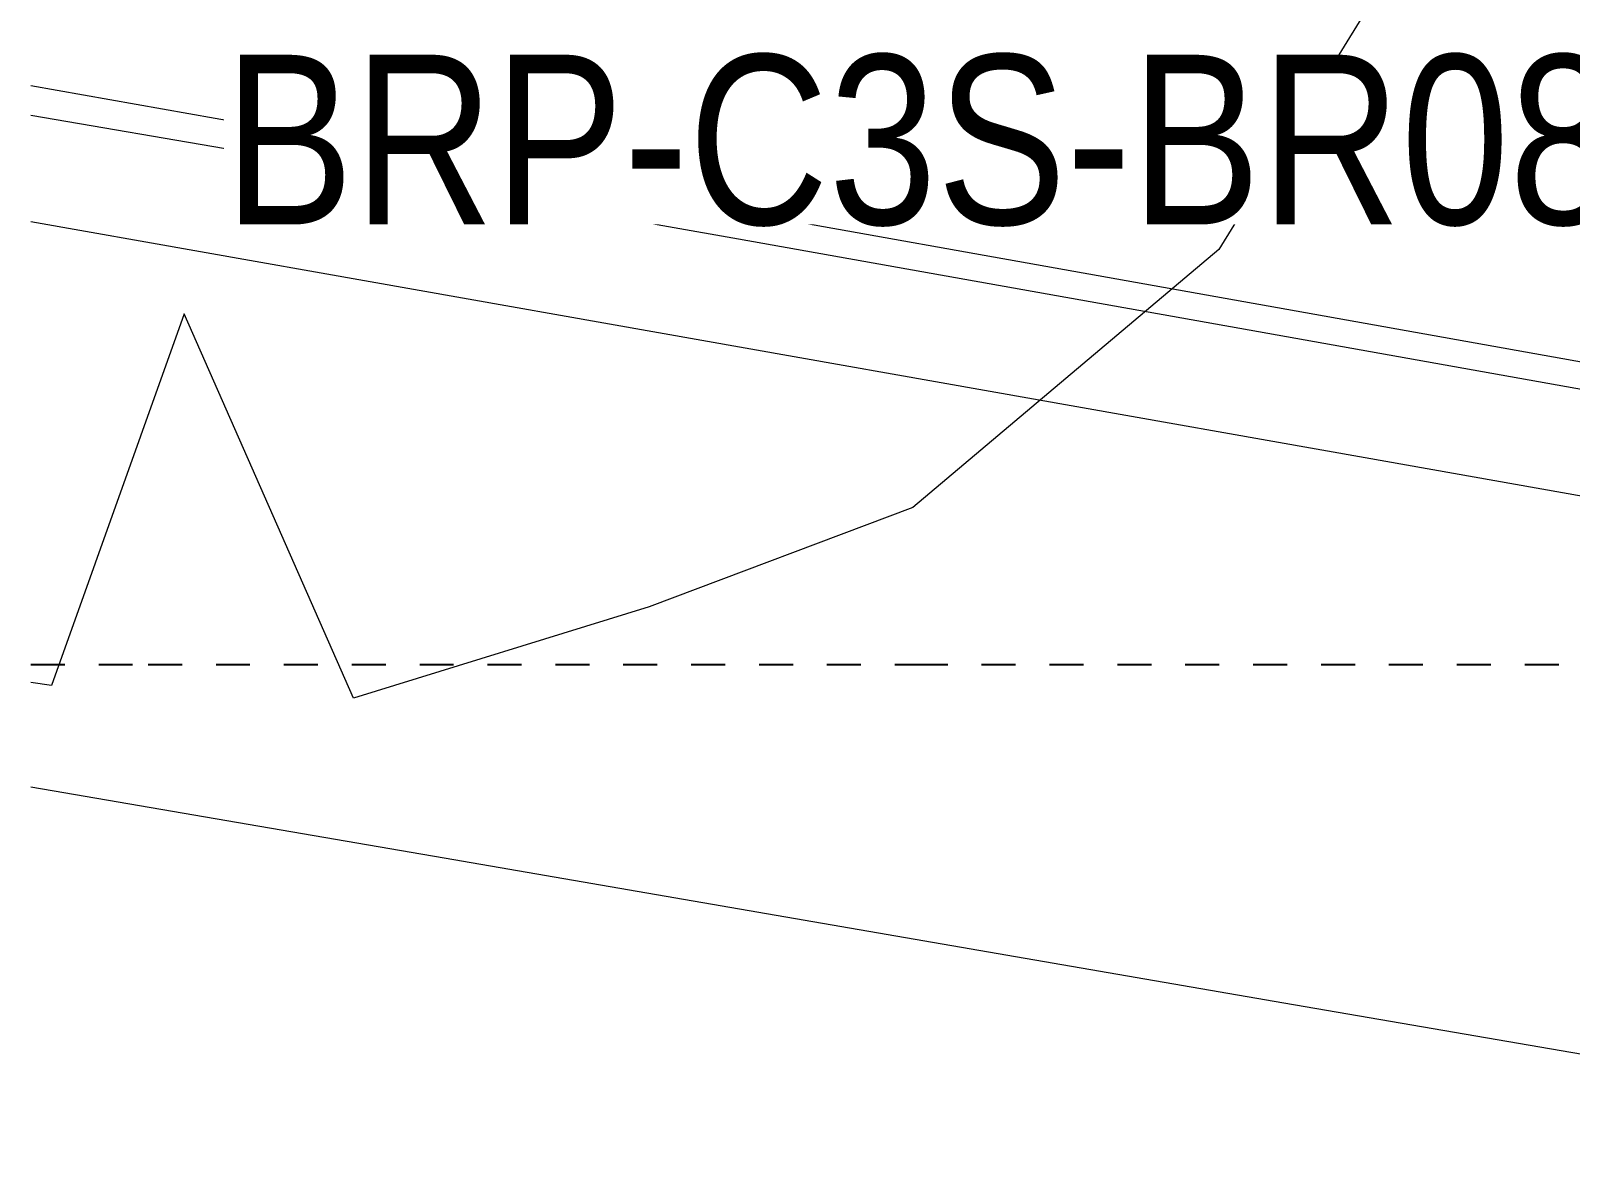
# Model space of a CAD drawing. Header units: metres. Extents: x -1147 to -802, y 5 to 567.
# Drawn here: x -1052.663 to -1048.127, y 536.681 to 539.971 of the extents above; entities that cross this region are included whole.
import ezdxf

# ---------------------------------------------------------------- set-up
doc = ezdxf.new("R2010")
doc.units = ezdxf.units.M
doc.linetypes.add('IMPORT-LNMK-LaneLine9 _3_', pattern=[0.012, 0.009, -0.003])
doc.layers.add('G-ANNO-TEXT', color=7, linetype='Continuous', lineweight=9)
doc.styles.add('Arial Narrow_3', font='ARIALN.TTF', dxfattribs={"height": 0.5})

# ---------------------------------------------------------------- blocks, each defined once
blk = doc.blocks.new('T2DPAA-T2D-PWA-SU-M2D-000002_dwg-40815123-DRG-2873010 - GENERAL ARRANGEMENT PLAN')
at = {"color": 254, "lineweight": 18, "true_color": 0xeaeaea}
for p, q in [((-177.8537, 1098.4408), (-177.7985, 1097.8263)), ((-177.7688, 1098.4634), (-177.7025, 1097.6783)), ((-178.1563, 1098.3604), (-178.0704, 1097.3483)), ((-179.4625, 1097.9504), (-179.4693, 1098.0115)), ((-179.7667, 1097.9324), (-179.6563, 1096.702)), ((-178.3034, 1097.8538), (-179.4625, 1097.9504)), ((-179.2693, 1097.0811), (-178.3034, 1097.8538)), ((-177.7985, 1097.8263), (-177.6703, 1096.3323)), ((-177.7025, 1097.6783), (-177.5783, 1096.1833)), ((-178.0704, 1097.3483), (-177.819, 1094.3823)), ((-178.7864, 1096.3083), (-179.2693, 1097.0811)), ((-179.6563, 1096.702), (-179.4329, 1094.201)), ((-178.3034, 1095.6322), (-178.7864, 1096.3083)), ((-177.6703, 1096.3323), (-177.545, 1094.8373)), ((-177.5783, 1096.1833), (-177.453, 1094.6894)), ((-177.3375, 1094.9561), (-178.3034, 1095.6322)), ((-176.3716, 1094.6663), (-177.3375, 1094.9561)), ((-177.545, 1094.8373), (-177.4208, 1093.3424)), ((-177.453, 1094.6894), (-177.3288, 1093.1944)), ((-177.819, 1094.3823), (-177.5685, 1091.4173)), ((-179.4329, 1094.201), (-179.2085, 1091.6991))]:
    blk.add_line(p, q, dxfattribs=at)
blk = doc.blocks.new('T2DPAA-T2D-PWA-SU-M2D-000100_Survey_rvt-1-DRG-2873010 - GENERAL ARRANGEMENT PLAN')
at = {"color": 254, "lineweight": 18, "true_color": 0xe1e1e1, "rotation": 75.11694444444437}
blk.add_blockref('T2DPAA-T2D-PWA-SU-M2D-000002_dwg-40815123-DRG-2873010 - GENERAL ARRANGEMENT PLAN', (-45.8213, 429.4778), dxfattribs=at)
blk = doc.blocks.new('T2DPAA-T2D-C3S-RW-M2D-100010_dwg-40802999-DRG-2873010 - GENERAL ARRANGEMENT PLAN')
at = {"color": 254, "linetype": 'IMPORT-LNMK-LaneLine9 _3_', "lineweight": 25, "true_color": 0xd5d5d5}
for p, q in [((39.9889, -578.3764), (40.0777, -578.7105)), ((40.0777, -578.7105), (40.6571, -580.8905)), ((40.6571, -580.8905), (41.3619, -583.5427))]:
    blk.add_line(p, q, dxfattribs=at)
blk = doc.blocks.new('T2DPAA-T2D-PWC-RW-M2D-100010_RoadDesign_rvt-1-DRG-2873010 - GENERAL ARRANGEMENT PLAN')
at = {"color": 254, "lineweight": 18, "true_color": 0xe3e3e3, "rotation": 75.11694444444437}
blk.add_blockref('T2DPAA-T2D-C3S-RW-M2D-100010_dwg-40802999-DRG-2873010 - GENERAL ARRANGEMENT PLAN', (-1722.337, 648.0105), dxfattribs=at)

msp = doc.modelspace()

# ---------------------------------------------------------------- block references
at = {"lineweight": 5}
msp.add_blockref('T2DPAA-T2D-PWC-RW-M2D-100010_RoadDesign_rvt-1-DRG-2873010 - GENERAL ARRANGEMENT PLAN', (100.4304, 0), dxfattribs=at)
at = {"color": 254, "lineweight": 5, "true_color": 0xe1e1e1}
msp.add_blockref('T2DPAA-T2D-PWA-SU-M2D-000100_Survey_rvt-1-DRG-2873010 - GENERAL ARRANGEMENT PLAN', (100.4304, 0), dxfattribs=at)

# ---------------------------------------------------------------- next in the draw order: texts
at = {"layer": 'G-ANNO-TEXT', "insert": (-1052.0929, 539.9), "char_height": 0.5, "attachment_point": 1, "style": 'Arial Narrow_3', "bg_fill": 3, "box_fill_scale": 1, "bg_fill_color": 256, "bg_fill_true_color": 13158600, "bg_fill_transparency": 0}
msp.add_mtext('BRP-C3S-BR08-10', dxfattribs=at)

doc.saveas('drawing.dxf')
